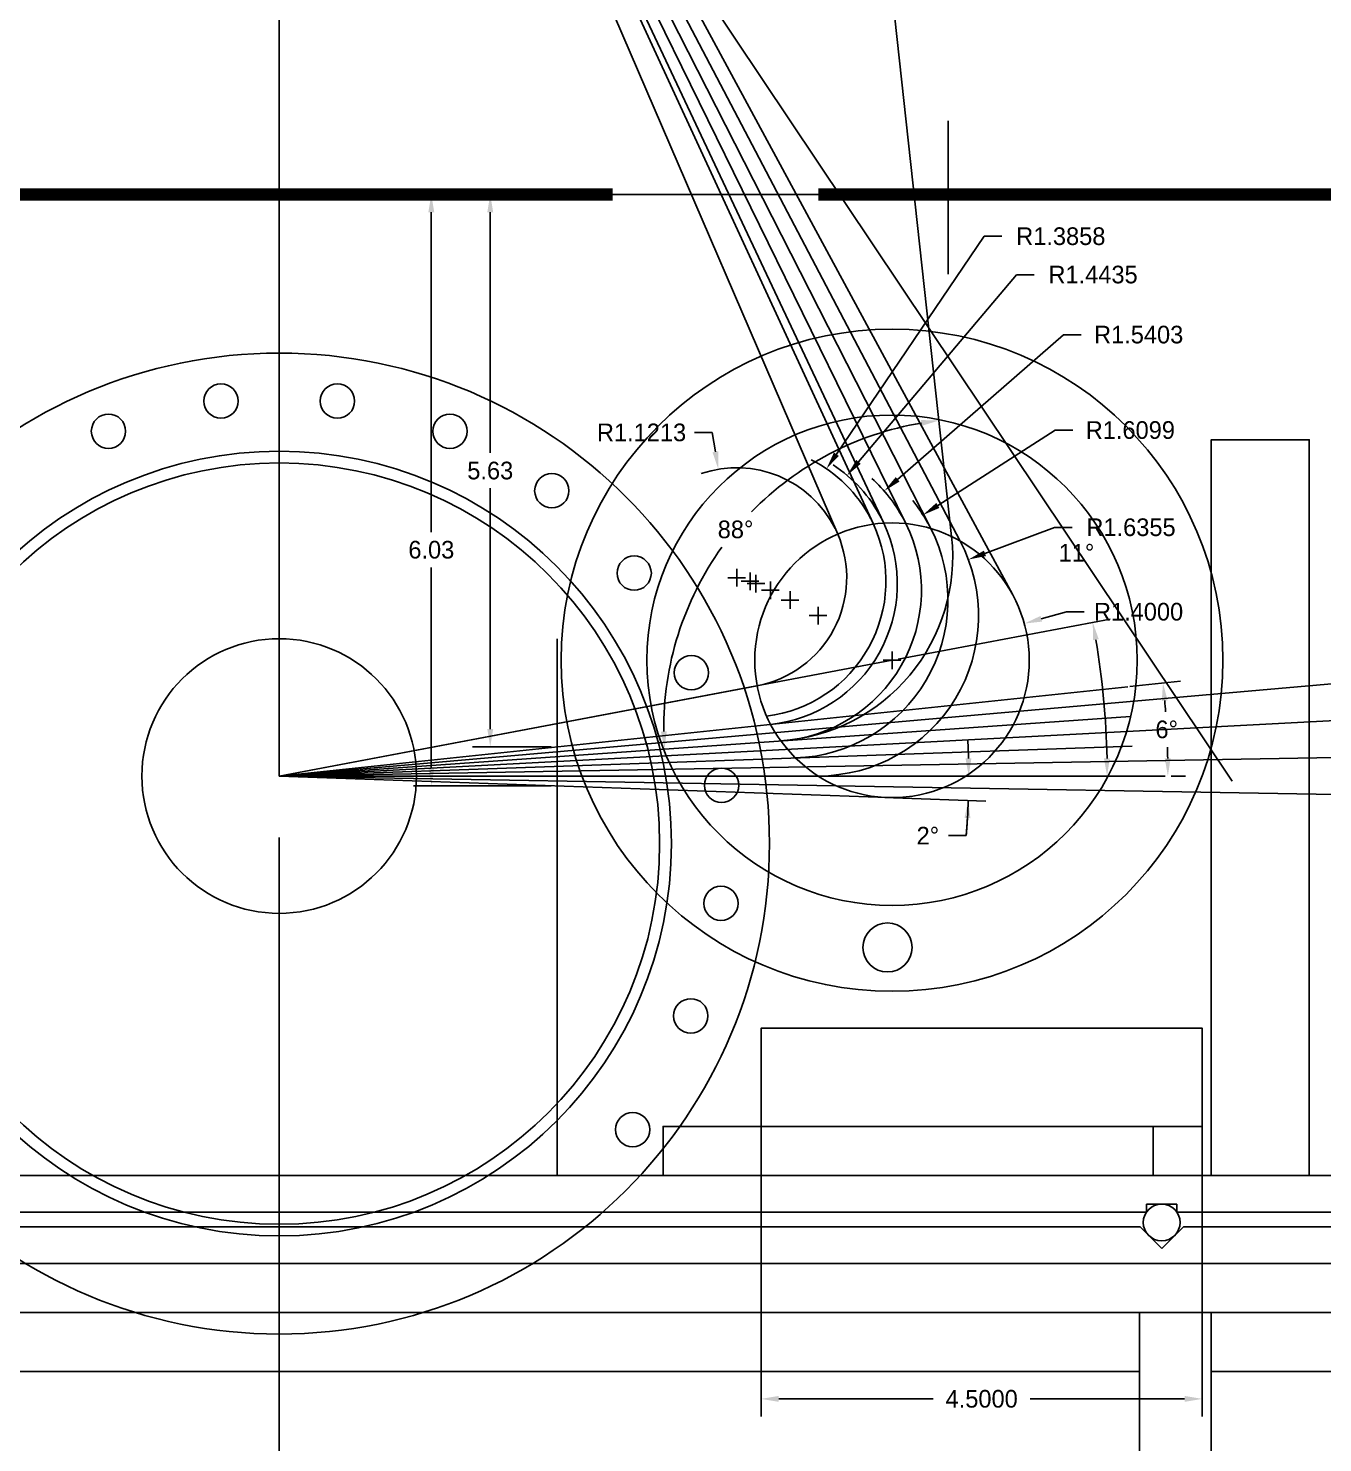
# Model space of a CAD drawing. Header units: inches. Extents: x -164 to 250, y -285 to 80.
# Drawn here: x -100.43 to -87.23, y -124.21 to -109.79 of the extents above; entities that cross this region are included whole.
import ezdxf

# ---------------------------------------------------------------- set-up
doc = ezdxf.new("R2010")
doc.units = ezdxf.units.IN
doc.header["$MEASUREMENT"] = 0
doc.layers.add('trajectories', color=3, linetype='Continuous')
doc.dimstyles.get("Standard").update_dxf_attribs({"dimtxt": 0.18, "dimasz": 0.18, "dimexe": 0.18, "dimexo": 0.0625, "dimgap": 0.09, "dimtad": 0, "dimtih": 1, "dimtoh": 1, "dimdec": 4, "dimzin": 0, "dimdsep": 46, "dimtxsty": 'Standard', "dimcen": 0.09, "dimadec": 0, "dimazin": 0, "dimtfac": 1, "dimtdec": 4, "dimtofl": 0, "dimtmove": 0, "dimatfit": 3, "dimfxl": 1, "dimtolj": 1, "dimtzin": 0, "dimarcsym": 0})

# ---------------------------------------------------------------- blocks, each defined once
blk = doc.blocks.new('*D167')
at = {"layer": 'Defpoints', "color": 0, "transparency": 16777216}
for p in [(-90.269, -115.856), (-91.618, -116.23)]:
    blk.add_point(p, dxfattribs=at)
at = {"layer": 'trajectories', "color": 0, "lineweight": -2, "transparency": 16777216}
for p, q in [((-89.839, -115.736), (-90.096, -115.807)), ((-89.659, -115.736), (-89.839, -115.736)), ((-91.618, -116.32), (-91.618, -116.14)), ((-91.708, -116.23), (-91.528, -116.23))]:
    blk.add_line(p, q, dxfattribs=at)
at = {"layer": 'trajectories', "color": 0, "transparency": 16777216}
blk.add_solid([(-90.104, -115.778), (-90.088, -115.836), (-90.269, -115.856)], dxfattribs=at)
at = {"layer": 'trajectories', "color": 0, "transparency": 16777216, "insert": (-89.104, -115.736), "char_height": 0.18, "attachment_point": 5}
blk.add_mtext('\\A1;R1.4000', dxfattribs=at)
blk = doc.blocks.new('*D168')
at = {"layer": 'Defpoints', "color": 0, "transparency": 16777216}
for p in [(-93.39, -114.282), (-93.202, -115.388)]:
    blk.add_point(p, dxfattribs=at)
at = {"layer": 'trajectories', "color": 0, "lineweight": -2, "transparency": 16777216}
for p, q in [((-93.633, -113.908), (-93.453, -113.908)), ((-93.453, -113.908), (-93.42, -114.105)), ((-93.202, -115.478), (-93.202, -115.298)), ((-93.292, -115.388), (-93.112, -115.388))]:
    blk.add_line(p, q, dxfattribs=at)
blk.add_arc((-93.202, -115.388), 1.121, 26.5025, 108.8376, dxfattribs=at)
at = {"layer": 'trajectories', "color": 0, "transparency": 16777216}
blk.add_solid([(-93.39, -114.1), (-93.449, -114.11), (-93.39, -114.282)], dxfattribs=at)
at = {"layer": 'trajectories', "color": 0, "transparency": 16777216, "insert": (-94.173, -113.908), "char_height": 0.18, "attachment_point": 5}
blk.add_mtext('\\A1;R1.1213', dxfattribs=at)
blk = doc.blocks.new('*D170')
at = {"layer": 'Defpoints', "color": 0, "transparency": 16777216}
for p in [(-90.839, -115.203), (-92.372, -115.775)]:
    blk.add_point(p, dxfattribs=at)
at = {"layer": 'trajectories', "color": 0, "lineweight": -2, "transparency": 16777216}
for p, q in [((-89.961, -114.875), (-90.671, -115.14)), ((-89.781, -114.875), (-89.961, -114.875)), ((-92.462, -115.775), (-92.282, -115.775)), ((-92.372, -115.865), (-92.372, -115.685))]:
    blk.add_line(p, q, dxfattribs=at)
at = {"layer": 'trajectories', "color": 0, "transparency": 16777216}
blk.add_solid([(-90.681, -115.112), (-90.66, -115.168), (-90.839, -115.203)], dxfattribs=at)
at = {"layer": 'trajectories', "color": 0, "transparency": 16777216, "insert": (-89.181, -114.875), "char_height": 0.18, "attachment_point": 5}
blk.add_mtext('\\A1;R1.6355', dxfattribs=at)
blk = doc.blocks.new('*D171')
at = {"layer": 'Defpoints', "color": 0, "transparency": 16777216}
for p in [(-91.303, -114.749), (-92.658, -115.617)]:
    blk.add_point(p, dxfattribs=at)
at = {"layer": 'trajectories', "color": 0, "lineweight": -2, "transparency": 16777216}
for p, q in [((-89.953, -113.884), (-91.151, -114.652)), ((-89.773, -113.884), (-89.953, -113.884)), ((-92.748, -115.617), (-92.568, -115.617)), ((-92.658, -115.707), (-92.658, -115.527))]:
    blk.add_line(p, q, dxfattribs=at)
blk.add_arc((-92.658, -115.617), 1.61, 29.202, 39.0524, dxfattribs=at)
at = {"layer": 'trajectories', "color": 0, "transparency": 16777216}
blk.add_solid([(-91.167, -114.626), (-91.135, -114.677), (-91.303, -114.749)], dxfattribs=at)
at = {"layer": 'trajectories', "color": 0, "transparency": 16777216, "insert": (-89.188, -113.884), "char_height": 0.18, "attachment_point": 5}
blk.add_mtext('\\A1;R1.6099', dxfattribs=at)
blk = doc.blocks.new('*D172')
at = {"layer": 'Defpoints', "color": 0, "transparency": 16777216}
for p in [(-91.697, -114.504), (-92.859, -115.516)]:
    blk.add_point(p, dxfattribs=at)
at = {"layer": 'trajectories', "color": 0, "lineweight": -2, "transparency": 16777216}
for p, q in [((-89.868, -112.911), (-91.562, -114.386)), ((-89.688, -112.911), (-89.868, -112.911)), ((-92.859, -115.606), (-92.859, -115.426)), ((-92.949, -115.516), (-92.769, -115.516))]:
    blk.add_line(p, q, dxfattribs=at)
blk.add_arc((-92.859, -115.516), 1.54, 28.4596, 47.755, dxfattribs=at)
at = {"layer": 'trajectories', "color": 0, "transparency": 16777216}
blk.add_solid([(-91.581, -114.363), (-91.542, -114.408), (-91.697, -114.504)], dxfattribs=at)
at = {"layer": 'trajectories', "color": 0, "transparency": 16777216, "insert": (-89.103, -112.911), "char_height": 0.18, "attachment_point": 5}
blk.add_mtext('\\A1;R1.5403', dxfattribs=at)
blk = doc.blocks.new('*D173')
at = {"layer": 'Defpoints', "color": 0, "transparency": 16777216}
for p in [(-92.076, -114.345), (-93.007, -115.448)]:
    blk.add_point(p, dxfattribs=at)
at = {"layer": 'trajectories', "color": 0, "lineweight": -2, "transparency": 16777216}
for p, q in [((-90.348, -112.299), (-91.96, -114.207)), ((-90.168, -112.299), (-90.348, -112.299)), ((-93.097, -115.448), (-92.917, -115.448)), ((-93.007, -115.538), (-93.007, -115.358))]:
    blk.add_line(p, q, dxfattribs=at)
blk.add_arc((-93.007, -115.448), 1.443, 27.7078, 56.9612, dxfattribs=at)
at = {"layer": 'trajectories', "color": 0, "transparency": 16777216}
blk.add_solid([(-91.983, -114.188), (-91.937, -114.227), (-92.076, -114.345)], dxfattribs=at)
at = {"layer": 'trajectories', "color": 0, "transparency": 16777216, "insert": (-89.568, -112.299), "char_height": 0.18, "attachment_point": 5}
blk.add_mtext('\\A1;R1.4435', dxfattribs=at)
blk = doc.blocks.new('*D177')
at = {"layer": 'Defpoints', "color": 0, "transparency": 16777216}
for p in [(-92.287, -114.278), (-93.066, -115.424)]:
    blk.add_point(p, dxfattribs=at)
at = {"layer": 'trajectories', "color": 0, "lineweight": -2, "transparency": 16777216}
for p, q in [((-90.677, -111.908), (-92.186, -114.129)), ((-90.497, -111.908), (-90.677, -111.908)), ((-93.066, -115.514), (-93.066, -115.334)), ((-93.156, -115.424), (-92.976, -115.424))]:
    blk.add_line(p, q, dxfattribs=at)
blk.add_arc((-93.066, -115.424), 1.386, 27.3834, 63.2526, dxfattribs=at)
at = {"layer": 'trajectories', "color": 0, "transparency": 16777216}
blk.add_solid([(-92.211, -114.112), (-92.161, -114.146), (-92.287, -114.278)], dxfattribs=at)
at = {"layer": 'trajectories', "color": 0, "transparency": 16777216, "insert": (-89.897, -111.908), "char_height": 0.18, "attachment_point": 5}
blk.add_mtext('\\A1;R1.3858', dxfattribs=at)
blk = doc.blocks.new('*D182')
at = {"layer": 'Defpoints', "color": 0, "transparency": 16777216}
for p in [(-97.868, -117.41), (-97.868, -117.41), (-90.837, -117.493), (-88.832, -117.41), (-91.668, -117.629)]:
    blk.add_point(p, dxfattribs=at)
at = {"layer": 'trajectories', "color": 0, "lineweight": -2, "transparency": 16777216}
for p, q in [((-91.605, -117.631), (-90.661, -117.665)), ((-90.863, -118.018), (-91.043, -118.018))]:
    blk.add_line(p, q, dxfattribs=at)
for start, end in [(1.4667, 2.9334), (355.0424, 357.976), (355.0427, 356.5093)]:
    blk.add_arc((-97.868, -117.41), 7.032, start, end, dxfattribs=at)
at = {"layer": 'trajectories', "color": 0, "transparency": 16777216}
for points in [[(-90.809, -117.23), (-90.869, -117.23), (-90.836, -117.41)], [(-90.879, -117.837), (-90.819, -117.84), (-90.841, -117.658)]]:
    blk.add_solid(points, dxfattribs=at)
at = {"layer": 'trajectories', "color": 0, "transparency": 16777216, "insert": (-91.253, -118.018), "char_height": 0.18, "attachment_point": 5}
blk.add_mtext('\\A1;2°', dxfattribs=at)
blk = doc.blocks.new('*D183')
at = {"layer": 'Defpoints', "color": 0, "transparency": 16777216}
for p in [(-89.254, -116.505), (-88.81, -117.094), (-97.868, -117.41), (-97.868, -117.41), (-88.832, -117.41)]:
    blk.add_point(p, dxfattribs=at)
at = {"layer": 'trajectories', "color": 0, "lineweight": -2, "transparency": 16777216}
for p, q in [((-89.192, -116.498), (-88.676, -116.444)), ((-88.77, -117.41), (-88.625, -117.41))]:
    blk.add_line(p, q, dxfattribs=at)
for start, end in [(4.1401, 4.8621), (1.1379, 1.861)]:
    blk.add_arc((-97.868, -117.41), 9.063, start, end, dxfattribs=at)
at = {"layer": 'trajectories', "color": 0, "transparency": 16777216}
for points in [[(-88.867, -116.645), (-88.808, -116.639), (-88.855, -116.463)], [(-88.777, -117.23), (-88.837, -117.23), (-88.805, -117.41)]]:
    blk.add_solid(points, dxfattribs=at)
at = {"layer": 'trajectories', "color": 0, "transparency": 16777216, "insert": (-88.817, -116.936), "char_height": 0.18, "attachment_point": 5}
blk.add_mtext('\\A1;6°', dxfattribs=at)
blk = doc.blocks.new('*D184')
at = {"layer": 'Defpoints', "color": 0, "transparency": 16777216}
for p in [(-96.317, -111.482), (-93.79, -111.482), (-95.034, -117.51)]:
    blk.add_point(p, dxfattribs=at)
at = {"layer": 'trajectories', "color": 0, "lineweight": -2, "transparency": 16777216}
for p, q in [((-93.853, -111.482), (-96.497, -111.482)), ((-96.317, -111.662), (-96.317, -114.924)), ((-96.317, -117.33), (-96.317, -115.284)), ((-95.096, -117.51), (-96.497, -117.51))]:
    blk.add_line(p, q, dxfattribs=at)
at = {"layer": 'trajectories', "color": 0, "transparency": 16777216}
for points in [[(-96.347, -111.662), (-96.287, -111.662), (-96.317, -111.482)], [(-96.347, -117.33), (-96.287, -117.33), (-96.317, -117.51)]]:
    blk.add_solid(points, dxfattribs=at)
at = {"layer": 'trajectories', "color": 0, "transparency": 16777216, "insert": (-96.317, -115.104), "char_height": 0.18, "attachment_point": 5}
blk.add_mtext('\\A1;6.03', dxfattribs=at)
blk = doc.blocks.new('*D186')
at = {"layer": 'Defpoints', "color": 0, "transparency": 16777216}
for p in [(-94.468, -111.482), (-95.716, -117.112), (-95.034, -117.112)]:
    blk.add_point(p, dxfattribs=at)
at = {"layer": 'trajectories', "color": 0, "lineweight": -2, "transparency": 16777216}
for p, q in [((-94.531, -111.482), (-95.896, -111.482)), ((-95.716, -111.662), (-95.716, -114.117)), ((-95.716, -116.932), (-95.716, -114.477)), ((-95.096, -117.112), (-95.896, -117.112))]:
    blk.add_line(p, q, dxfattribs=at)
at = {"layer": 'trajectories', "color": 0, "transparency": 16777216}
for points in [[(-95.746, -111.662), (-95.686, -111.662), (-95.716, -111.482)], [(-95.746, -116.932), (-95.686, -116.932), (-95.716, -117.112)]]:
    blk.add_solid(points, dxfattribs=at)
at = {"layer": 'trajectories', "color": 0, "transparency": 16777216, "insert": (-95.716, -114.297), "char_height": 0.18, "attachment_point": 5}
blk.add_mtext('\\A1;5.63', dxfattribs=at)
blk = doc.blocks.new('*D195')
at = {"layer": 'Defpoints', "color": 0, "transparency": 16777216}
for p in [(-91.618, -116.23), (-89.441, -116.885), (-97.868, -117.41), (-97.868, -117.41), (-88.832, -117.41)]:
    blk.add_point(p, dxfattribs=at)
at = {"layer": 'trajectories', "color": 0, "lineweight": -2, "transparency": 16777216}
blk.add_line((-91.557, -116.218), (-89.394, -115.81), dxfattribs=at)
blk.add_arc((-97.868, -117.41), 8.444, 1.2215, 9.4701, dxfattribs=at)
at = {"layer": 'trajectories', "color": 0, "transparency": 16777216}
for points in [[(-89.569, -116.026), (-89.51, -116.015), (-89.571, -115.844)], [(-89.397, -117.23), (-89.457, -117.23), (-89.425, -117.41)]]:
    blk.add_solid(points, dxfattribs=at)
at = {"layer": 'trajectories', "color": 0, "transparency": 16777216, "insert": (-89.737, -115.134), "char_height": 0.18, "attachment_point": 5}
blk.add_mtext('\\A1;11°', dxfattribs=at)
blk = doc.blocks.new('*D196')
at = {"layer": 'Defpoints', "color": 0, "transparency": 16777216}
for p in [(-92.487, -101.48), (-92.626, -114.352), (-91.011, -114.969), (-89.187, -116.803), (-97.868, -117.41)]:
    blk.add_point(p, dxfattribs=at)
at = {"layer": 'trajectories', "color": 0, "lineweight": -2, "transparency": 16777216}
for start, end in [(99.5233, 135.7084), (144.2705, 180.7237)]:
    blk.add_arc((-90.798, -116.916), 3.148, start, end, dxfattribs=at)
at = {"layer": 'trajectories', "color": 0, "transparency": 16777216}
for points in [[(-91.323, -113.781), (-91.314, -113.84), (-91.14, -113.786)], [(-93.916, -116.954), (-93.976, -116.957), (-93.938, -117.135)]]:
    blk.add_solid(points, dxfattribs=at)
at = {"layer": 'trajectories', "color": 0, "transparency": 16777216, "insert": (-93.214, -114.897), "char_height": 0.18, "attachment_point": 5}
blk.add_mtext('\\A1;88°', dxfattribs=at)
blk = doc.blocks.new('*D222')
at = {"layer": 'Defpoints', "color": 0, "transparency": 16777216}
for p in [(-92.954, -119.982), (-88.454, -119.982), (-92.954, -123.76)]:
    blk.add_point(p, dxfattribs=at)
at = {"layer": 'trajectories', "color": 0, "lineweight": -2, "transparency": 16777216}
for p, q in [((-92.954, -120.045), (-92.954, -123.94)), ((-88.454, -120.045), (-88.454, -123.94)), ((-92.774, -123.76), (-91.199, -123.76)), ((-88.634, -123.76), (-90.209, -123.76))]:
    blk.add_line(p, q, dxfattribs=at)
at = {"layer": 'trajectories', "color": 0, "transparency": 16777216}
for points in [[(-92.774, -123.73), (-92.774, -123.79), (-92.954, -123.76)], [(-88.634, -123.73), (-88.634, -123.79), (-88.454, -123.76)]]:
    blk.add_solid(points, dxfattribs=at)
at = {"layer": 'trajectories', "color": 0, "transparency": 16777216, "insert": (-90.704, -123.76), "char_height": 0.18, "attachment_point": 5}
blk.add_mtext('\\A1;4.5000', dxfattribs=at)

msp = doc.modelspace()

# ---------------------------------------------------------------- linework, layer by layer
for p, q in [((-97.86829, -111.88004), (-97.86829, -101.34879)), ((-97.86829, -117.40999), (-97.86829, -101.72379)), ((-111.51829, -111.48219), (-84.21829, -111.48219)), ((-97.86829, -116.63004), (-97.86829, -111.88004)), ((-97.86829, -118.03624), (-97.86829, -133.59874)), ((-109.36829, -121.48219), (-86.36829, -121.48219)), ((-89.02454, -121.77334), (-89.02454, -121.85719)), ((-88.71204, -121.77334), (-89.02454, -121.77334)), ((-88.71204, -121.77334), (-88.71204, -121.85719)), ((-106.71204, -121.85719), (-97.86829, -121.85719)), ((-89.02454, -121.85719), (-97.86829, -121.85719)), ((-88.71204, -121.85719), (-88.36829, -121.85719)), ((-87.02454, -121.85719), (-88.36829, -121.85719)), ((-97.86829, -122.00504), (-106.64732, -122.00504)), ((-97.86829, -122.00504), (-89.08926, -122.00504)), ((-89.08926, -122.00504), (-88.86829, -122.22601)), ((-88.86829, -122.22601), (-88.64732, -122.00504)), ((-88.64732, -122.00504), (-88.36829, -122.00504)), ((-88.36829, -122.00504), (-87.08926, -122.00504)), ((-109.36829, -122.38004), (-86.36829, -122.38004)), ((-108.86829, -122.38004), (-86.86829, -122.38004)), ((-107.36829, -122.38004), (-97.86829, -122.38004)), ((-86.86829, -122.38004), (-97.86829, -122.38004)), ((-88.36829, -122.38004), (-97.86829, -122.38004)), ((-86.36829, -122.38004), (-88.36829, -122.38004)), ((-86.86829, -122.88004), (-106.63829, -122.88004)), ((-89.0902, -129.97384), (-89.09506, -122.88004)), ((-88.3602, -129.97334), (-88.36506, -122.88004)), ((-106.63829, -123.47999), (-89.09465, -123.47999)), ((-88.36465, -123.47999), (-81.86829, -123.47999))]:
    msp.add_line(p, q)
msp.add_lwpolyline([(-93.95389, -121.48219), (-88.95389, -121.48219), (-88.95389, -120.98219), (-93.95389, -120.98219)], close=True)
for centre, radius in [((-91.61829, -116.22999), 3.375), ((-97.86829, -118.09879), 5), ((-98.46219, -113.58771), 0.175), ((-97.2744, -113.58771), 0.175), ((-99.6095, -113.89513), 0.175), ((-96.12708, -113.89513), 0.175), ((-91.61829, -116.22999), 2.5), ((-97.86829, -118.09879), 4), ((-97.86829, -118.09879), 3.88), ((-95.08798, -114.50197), 0.175), ((-94.24809, -115.34186), 0.175), ((-97.86829, -117.40999), 1.4), ((-93.66464, -116.35758), 0.175), ((-93.35722, -117.50489), 0.175), ((-93.3632, -118.7082), 0.175), ((-93.67063, -119.85551), 0.175), ((-94.26365, -121.01536), 0.175), ((-88.86829, -121.96084), 0.1875)]:
    msp.add_circle(centre, radius)
at = {"layer": 'trajectories'}
for p, q in [((-100.3813, -96.28814), (-91.80807, -114.84291)), ((-98.75081, -100.09943), (-91.2235, -114.88681)), ((-98.5572, -100.28144), (-91.70164, -114.83247)), ((-98.1847, -101.17668), (-90.92347, -115.01458)), ((-92.48732, -101.47999), (-91.01079, -114.96867)), ((-98.00809, -101.52417), (-91.4761, -114.83723)), ((-92.17226, -114.94425), (-97.86829, -101.72379)), ((-97.86829, -101.72379), (-90.38671, -115.56425)), ((-96.49148, -105.00184), (-88.15109, -117.46338)), ((-91.04614, -112.29299), (-91.04614, -110.73201)), ((-97.86829, -117.40999), (-97.86829, -112.16062)), ((-97.86829, -117.40999), (-82.36359, -116.05351)), ((-95.03381, -121.48219), (-95.03381, -116.00999)), ((-97.86829, -117.40999), (-91.61829, -116.22999)), ((-97.86829, -117.40999), (-92.99399, -116.48972)), ((-97.86829, -117.40999), (-89.21312, -116.5003)), ((-97.86829, -117.40999), (-82.3257, -116.59544)), ((-97.86829, -117.40999), (-89.18665, -116.80291)), ((-97.86829, -117.40999), (-89.17075, -117.10627)), ((-97.86829, -117.40999), (-82.30674, -117.13836)), ((-97.86829, -117.40999), (-88.83229, -117.40999)), ((-97.86829, -117.40999), (-82.30674, -117.68162)), ((-97.86829, -117.40999), (-91.66774, -117.62912))]:
    msp.add_line(p, q, dxfattribs=at)
at = {"layer": 'trajectories', "const_width": 0.125}
for points in [[(-111.51829, -111.48219), (-94.46829, -111.48219)], [(-84.21829, -111.48219), (-92.36829, -111.48219)]]:
    msp.add_lwpolyline(points, dxfattribs=at)
at = {"layer": 'trajectories'}
for points in [[(-87.36243, -121.48219), (-88.36243, -121.48219), (-88.36243, -113.98219), (-87.36243, -113.98219)], [(-92.95389, -120.98219), (-88.45389, -120.98219), (-88.45389, -119.98219), (-92.95389, -119.98219)]]:
    msp.add_lwpolyline(points, close=True, dxfattribs=at)
for centre, radius in [((-91.61829, -116.22999), 1.4), ((-91.66457, -119.15742), 0.25)]:
    msp.add_circle(centre, radius, dxfattribs=at)
for centre, radius, start, end in [((-93.06606, -115.42416), 1.38578, 277, 24.799286), ((-93.00743, -115.44768), 1.44346, 276, 25.22697), ((-92.85887, -115.51569), 1.54025, 274, 26.134693), ((-92.65824, -115.61714), 1.60993, 272, 26.977733), ((-93.20201, -115.38792), 1.12127, 280.691595, 23.308795), ((-92.8828, -115.17358), 1.88319, 274, 6.246966), ((-92.37169, -115.77451), 1.63548, 270, 27.687545)]:
    msp.add_arc(centre, radius, start, end, dxfattribs=at)

# ---------------------------------------------------------------- dimensions: what is measured, and where the dimension line sits
for base, line1, line2, picture, middle in [((-92.62576, -114.35249), ((-97.86829, -117.40999), (-89.18665, -116.80291)), ((-92.48732, -101.47999), (-91.01079, -114.96867)), '*D196', (-93.2137, -114.89713)), ((-88.81049, -117.09369), ((-97.86829, -117.40999), (-89.2541, -116.5046)), ((-97.86829, -117.40999), (-88.83229, -117.40999)), '*D183', (-88.81739, -116.93565)), ((-90.83688, -117.49279), ((-97.86829, -117.40999), (-91.66774, -117.62912)), ((-97.86829, -117.40999), (-88.83229, -117.40999)), '*D182', (-91.2527, -118.01767))]:
    dim = msp.add_angular_dim_2l(base=base, line1=line1, line2=line2, dimstyle='Standard', dxfattribs=at)
    dim.commit()
    dim.dimension.update_dxf_attribs({"geometry": picture, "text_midpoint": middle})
dim = msp.add_linear_dim(base=(-96.31738, -111.48219), p1=(-95.03381, -117.51016), p2=(-93.79013, -111.48219), angle=90, dimstyle='Standard', override={"dimdec": 2}, dxfattribs=at)
dim.commit()
dim.dimension.update_dxf_attribs({"geometry": '*D184', "text_midpoint": (-96.31738, -115.10413), "dimtype": 160})
dim = msp.add_linear_dim(base=(-95.71553, -117.11207), p1=(-94.46829, -111.48219), p2=(-95.03381, -117.11207), angle=90, dimstyle='Standard', override={"dimdec": 2}, dxfattribs=at)
dim.commit()
dim.dimension.update_dxf_attribs({"geometry": '*D186', "text_midpoint": (-95.71553, -114.29713)})
for center, mpoint, picture, middle in [((-93.06606, -115.42416), (-92.28734, -114.27787), '*D177', (-89.89719, -111.90768)), ((-93.00743, -115.44768), (-92.07605, -114.34491), '*D173', (-89.56797, -112.29881)), ((-92.85887, -115.51569), (-91.69747, -114.50399), '*D172', (-89.10332, -112.91062)), ((-92.65824, -115.61714), (-91.30266, -114.74866), '*D171', (-89.18755, -113.8837)), ((-93.20201, -115.38792), (-93.38977, -114.28249), '*D168', (-94.17345, -113.90757)), ((-92.37169, -115.77451), (-90.83942, -115.2027), '*D170', (-89.18069, -114.87478)), ((-91.61829, -116.22999), (-90.2693, -115.85554), '*D167', (-89.10416, -115.73614))]:
    dim = msp.add_radius_dim(center=center, mpoint=mpoint, dimstyle='Standard', dxfattribs=at)
    dim.commit()
    dim.dimension.update_dxf_attribs({"geometry": picture, "text_midpoint": middle, "dimtype": 164})
dim = msp.add_angular_dim_2l(base=(-89.44108, -116.88513), line1=((-97.86829, -117.40999), (-88.83229, -117.40999)), line2=((-97.86829, -117.40999), (-91.61829, -116.22999)), dimstyle='Standard', dxfattribs=at)
dim.commit()
dim.dimension.update_dxf_attribs({"geometry": '*D195', "text_midpoint": (-89.73736, -115.13373), "dimtype": 162})
dim = msp.add_linear_dim(base=(-92.95389, -123.76033), p1=(-88.45389, -119.98219), p2=(-92.95389, -119.98219), dimstyle='Standard', dxfattribs=at)
dim.commit()
dim.dimension.update_dxf_attribs({"geometry": '*D222', "text_midpoint": (-90.70389, -123.76033)})

doc.saveas('drawing.dxf')
